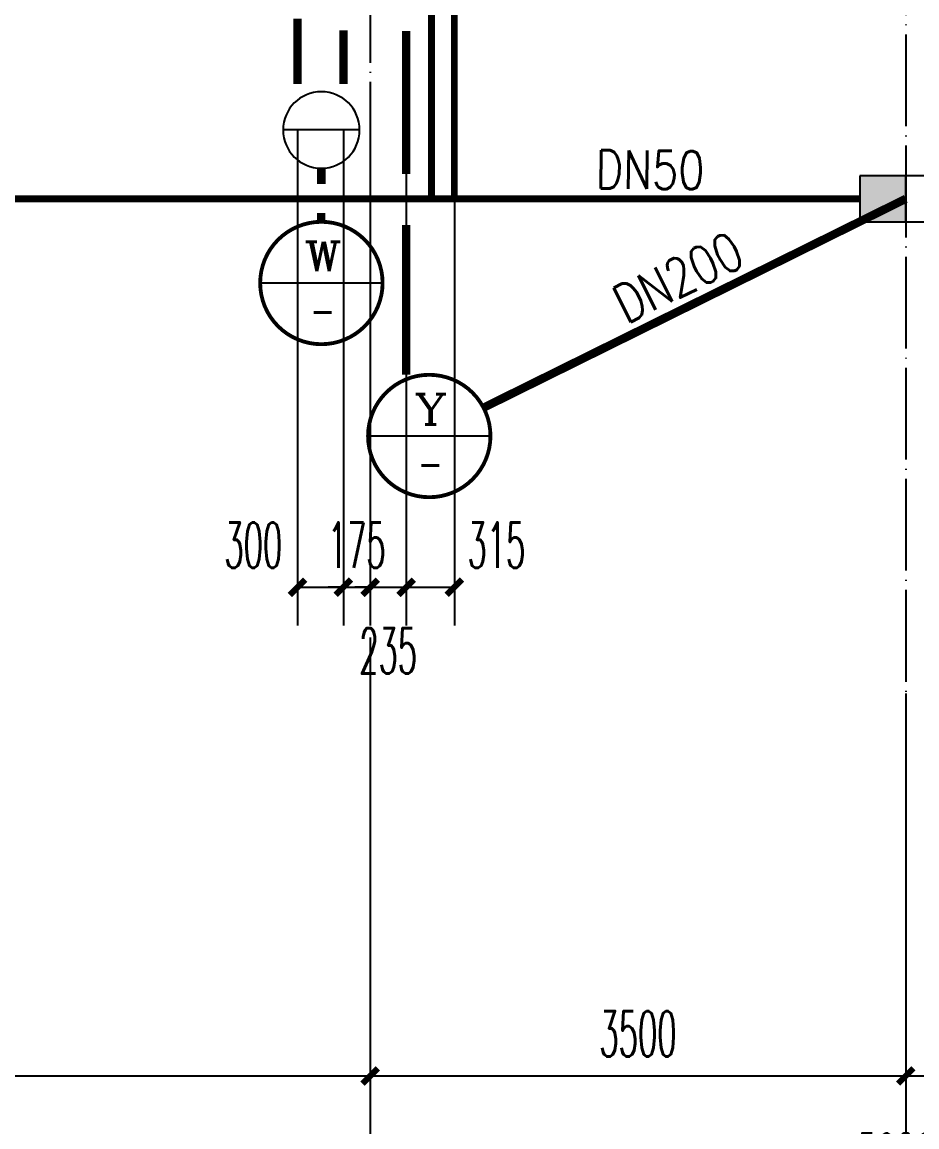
# Model space of a CAD drawing. Extents: x 27938 to 1507990, y 110129 to 923079.
# Drawn here: x 847142 to 852989, y 664142 to 671362 of the extents above; entities that cross this region are included whole.
import ezdxf
from ezdxf.enums import TextEntityAlignment as Align
from ezdxf.xclip import XClip

# ---------------------------------------------------------------- set-up
doc = ezdxf.new("R2010")
doc.units = 0
doc.header["$LTSCALE"] = 1000
doc.header["$MEASUREMENT"] = 0
doc.header["$XCLIPFRAME"] = 0
doc.linetypes.add('DOTE', pattern=[2.42, 2, -0.2, 0.02, -0.2])
for name, color, linetype in [('----建筑底图', 8, 'Continuous'), ('AXIS', 3, 'Continuous'), ('DIM_污水', 2, 'Continuous'), ('DIM_雨水', 4, 'Continuous'), ('DOTE', 1, 'Continuous'), ('PIPE-凝结', 150, 'N'), ('PIPE-废水', 31, 'TG_F'), ('PIPE-污水', 2, 'W'), ('PIPE-雨水', 4, 'TG_Y'), ('TEXT_凝结', 7, 'Continuous'), ('TEXT_雨水', 7, 'Continuous'), ('TWT_DIM', 3, 'Continuous'), ('TWT_雨水口', 4, 'Continuous'), ('WELL_污水', 2, 'Continuous')]:
    doc.layers.add(name, color=color, linetype=linetype)
doc.styles.add('_TCH_DIM_T3', font='SIMPLEX.shx', dxfattribs={"width": 0.494118, "bigfont": 'GBCBIG.shx'})
doc.styles.add('_TWT_CIRCLE', font='COMPLEX', dxfattribs={"width": 1.1, "height": 3.5, "bigfont": 'HZTXT'})
doc.styles.add('_TWT_PIPEDN', font='SIMPLEX', dxfattribs={"width": 0.8, "height": 3.5, "bigfont": 'HZTXT'})
doc.styles.get("Standard").update_dxf_attribs({"font": 'gbenor.shx', "bigfont": 'gbcbig.shx'})
doc.styles.add('TG_LINETYPE', font='SIMPLEX', dxfattribs={"width": 0.8, "height": 3, "bigfont": 'HZTXT'})
doc.linetypes.add('N', pattern='A,3,-0.2,["N",Standard,S=0.25,R=0,X=-0.1,Y=-0.115],-0.2', length=3.4)
doc.linetypes.add('TG_F', pattern='A,2,-0.3,["F",TG_LINETYPE,S=0.1,R=0,X=-0.23,Y=-0.15],0', length=2.3)
doc.linetypes.add('TG_Y', pattern='A,2,-0.229,["Y",TG_LINETYPE,S=0.1,R=0,X=-0.229,Y=-0.15],0', length=2.229)
doc.linetypes.add('W', pattern='A,3,-0.2,["W",Standard,S=0.25,R=0,X=-0.1,Y=-0.115],-0.2', length=3.4)
doc.dimstyles.new('_TCH_ARCH&&100', dxfattribs={"dimtxt": 297.5, "dimasz": 100, "dimexe": 250, "dimexo": 300, "dimgap": 126.25, "dimtad": 1, "dimdec": 0, "dimzin": 0, "dimdsep": 46, "dimtxsty": '_TCH_DIM_T3', "dimblk": 'ARCHTICK', "dimcen": 0.09, "dimclrt": 4, "dimazin": 2, "dimtfac": 1, "dimtdec": 0, "dimtix": 1, "dimtmove": 2, "dimatfit": 3, "dimfxl": 100, "dimtolj": 1, "dimtzin": 0, "dimarcsym": 0})
doc.dimstyles.new('_TWT_ARCH&&100', dxfattribs={"dimtxt": 297.5, "dimasz": 100, "dimexe": 250, "dimexo": 300, "dimgap": 126.25, "dimtad": 1, "dimdec": 0, "dimzin": 0, "dimdsep": 46, "dimtxsty": '_TCH_DIM_T3', "dimblk": 'ARCHTICK', "dimcen": 0.09, "dimclrt": 7, "dimazin": 2, "dimtfac": 1, "dimtdec": 0, "dimtix": 1, "dimtmove": 2, "dimatfit": 3, "dimfxl": 1, "dimtolj": 1, "dimtzin": 0, "dimarcsym": 0})

# ---------------------------------------------------------------- blocks, each defined once
blk = doc.blocks.new('A$C74D73064')
at = {"layer": 'DOTE', "color": 0}
blk.add_line((186069.2, 61719.3), (-82096.5, 61719.3), dxfattribs=at)
blk = doc.blocks.new('_ArchTick')
at = {"color": 0, "linetype": 'ByBlock', "const_width": 0.4}
blk.add_lwpolyline([(-0.5, -0.5), (0.5, 0.5)], dxfattribs=at)
blk = doc.blocks.new('*D959')
at = {"layer": 'AXIS', "color": 0, "lineweight": -2}
for p, q in [((852916.6, 666675.2), (852916.6, 664225.2)), ((856416.6, 666675.2), (856416.6, 664225.2)), ((852916.6, 664475.2), (856416.6, 664475.2))]:
    blk.add_line(p, q, dxfattribs=at)
at = {"layer": 'Defpoints', "color": 0}
for p in [(852916.6, 666975.2), (856416.6, 666975.2), (856416.6, 664475.2)]:
    blk.add_point(p, dxfattribs=at)
at = {"layer": 'AXIS', "color": 0, "lineweight": -2, "xscale": 100, "yscale": 100, "zscale": 100, "rotation": 180}
blk.add_blockref('_ArchTick', (852916.6, 664475.2), dxfattribs=at)
at = {"layer": 'AXIS', "color": 0, "lineweight": -2, "xscale": 100, "yscale": 100, "zscale": 100}
blk.add_blockref('_ArchTick', (856416.6, 664475.2), dxfattribs=at)
at = {"layer": 'AXIS', "color": 4, "insert": (854666.6, 664750.2), "char_height": 297.5, "attachment_point": 5, "style": '_TCH_DIM_T3'}
blk.add_mtext('\\A1;3500', dxfattribs=at)
blk = doc.blocks.new('*D965')
at = {"layer": 'AXIS', "color": 0, "lineweight": -2}
for p, q in [((843616.6, 666675.2), (843616.6, 664225.2)), ((849416.6, 666675.2), (849416.6, 664225.2)), ((843616.6, 664475.2), (849416.6, 664475.2))]:
    blk.add_line(p, q, dxfattribs=at)
at = {"layer": 'Defpoints', "color": 0}
for p in [(843616.6, 666975.2), (849416.6, 666975.2), (849416.6, 664475.2)]:
    blk.add_point(p, dxfattribs=at)
at = {"layer": 'AXIS', "color": 0, "lineweight": -2, "xscale": 100, "yscale": 100, "zscale": 100, "rotation": 180}
blk.add_blockref('_ArchTick', (843616.6, 664475.2), dxfattribs=at)
at = {"layer": 'AXIS', "color": 0, "lineweight": -2, "xscale": 100, "yscale": 100, "zscale": 100}
blk.add_blockref('_ArchTick', (849416.6, 664475.2), dxfattribs=at)
at = {"layer": 'AXIS', "color": 4, "insert": (846516.6, 664750.2), "char_height": 297.5, "attachment_point": 5, "style": '_TCH_DIM_T3'}
blk.add_mtext('\\A1;5800', dxfattribs=at)
blk = doc.blocks.new('*D966')
at = {"layer": 'AXIS', "color": 0, "lineweight": -2}
for p, q in [((849416.6, 666675.2), (849416.6, 664225.2)), ((852916.6, 666675.2), (852916.6, 664225.2)), ((849416.6, 664475.2), (852916.6, 664475.2))]:
    blk.add_line(p, q, dxfattribs=at)
at = {"layer": 'Defpoints', "color": 0}
for p in [(849416.6, 666975.2), (852916.6, 666975.2), (852916.6, 664475.2)]:
    blk.add_point(p, dxfattribs=at)
at = {"layer": 'AXIS', "color": 0, "lineweight": -2, "xscale": 100, "yscale": 100, "zscale": 100, "rotation": 180}
blk.add_blockref('_ArchTick', (849416.6, 664475.2), dxfattribs=at)
at = {"layer": 'AXIS', "color": 0, "lineweight": -2, "xscale": 100, "yscale": 100, "zscale": 100}
blk.add_blockref('_ArchTick', (852916.6, 664475.2), dxfattribs=at)
at = {"layer": 'AXIS', "color": 4, "insert": (851166.6, 664750.2), "char_height": 297.5, "attachment_point": 5, "style": '_TCH_DIM_T3'}
blk.add_mtext('\\A1;3500', dxfattribs=at)
blk = doc.blocks.new('*D967')
at = {"layer": 'AXIS', "color": 0, "lineweight": -2}
for p, q in [((827816.6, 666675.2), (827816.6, 663425.2)), ((878016.6, 666675.2), (878016.6, 663425.2)), ((827816.6, 663675.2), (878016.6, 663675.2))]:
    blk.add_line(p, q, dxfattribs=at)
at = {"layer": 'Defpoints', "color": 0}
for p in [(827816.6, 666975.2), (878016.6, 666975.2), (878016.6, 663675.2)]:
    blk.add_point(p, dxfattribs=at)
at = {"layer": 'AXIS', "color": 0, "lineweight": -2, "xscale": 100, "yscale": 100, "zscale": 100, "rotation": 180}
blk.add_blockref('_ArchTick', (827816.6, 663675.2), dxfattribs=at)
at = {"layer": 'AXIS', "color": 0, "lineweight": -2, "xscale": 100, "yscale": 100, "zscale": 100}
blk.add_blockref('_ArchTick', (878016.6, 663675.2), dxfattribs=at)
at = {"layer": 'AXIS', "color": 4, "insert": (852916.6, 663950.2), "char_height": 297.5, "attachment_point": 5, "style": '_TCH_DIM_T3'}
blk.add_mtext('\\A1;50200', dxfattribs=at)
blk = doc.blocks.new('$TWTSYS$00000190')
blk.add_line((0, 0.5, 0), (0, -0.5, 0))
blk.add_circle((0, 0, 0), 0.5)
blk = doc.blocks.new('*D1529')
at = {"layer": 'Defpoints', "color": 0}
for p in [(848941.6, 670957.2), (849241.6, 670957.2), (849241.6, 667668.8)]:
    blk.add_point(p, dxfattribs=at)
at = {"layer": 'TWT_DIM', "color": 0, "lineweight": -2}
for p, q in [((848941.6, 670657.2), (848941.6, 667418.8)), ((849241.6, 670657.2), (849241.6, 667418.8)), ((848941.6, 667668.8), (849241.6, 667668.8))]:
    blk.add_line(p, q, dxfattribs=at)
at = {"layer": 'TWT_DIM', "color": 0, "lineweight": -2, "xscale": 100, "yscale": 100, "zscale": 100, "rotation": 180}
blk.add_blockref('_ArchTick', (848941.6, 667668.8), dxfattribs=at)
at = {"layer": 'TWT_DIM', "color": 0, "lineweight": -2, "xscale": 100, "yscale": 100, "zscale": 100}
blk.add_blockref('_ArchTick', (849241.6, 667668.8), dxfattribs=at)
at = {"layer": 'TWT_DIM', "color": 7, "insert": (848652.6, 667943.8), "char_height": 297.5, "attachment_point": 5, "style": '_TCH_DIM_T3'}
blk.add_mtext('\\A1;300', dxfattribs=at)
blk = doc.blocks.new('*D1530')
at = {"layer": 'Defpoints', "color": 0}
for p in [(849241.6, 670957.2), (849416.6, 670957.2), (849416.6, 667668.8)]:
    blk.add_point(p, dxfattribs=at)
at = {"layer": 'TWT_DIM', "color": 0, "lineweight": -2}
for p, q in [((849241.6, 670657.2), (849241.6, 667418.8)), ((849416.6, 670657.2), (849416.6, 667418.8)), ((849241.6, 667668.8), (849141.6, 667668.8)), ((849241.6, 667668.8), (849416.6, 667668.8)), ((849416.6, 667668.8), (849516.6, 667668.8))]:
    blk.add_line(p, q, dxfattribs=at)
at = {"layer": 'TWT_DIM', "color": 0, "lineweight": -2, "xscale": 100, "yscale": 100, "zscale": 100}
blk.add_blockref('_ArchTick', (849241.6, 667668.8), dxfattribs=at)
at = {"layer": 'TWT_DIM', "color": 0, "lineweight": -2, "xscale": 100, "yscale": 100, "zscale": 100, "rotation": 180}
blk.add_blockref('_ArchTick', (849416.6, 667668.8), dxfattribs=at)
at = {"layer": 'TWT_DIM', "color": 7, "insert": (849329.1, 667943.8), "char_height": 297.5, "attachment_point": 5, "style": '_TCH_DIM_T3'}
blk.add_mtext('\\A1;175', dxfattribs=at)
blk = doc.blocks.new('*D1531')
at = {"layer": 'Defpoints', "color": 0}
for p in [(849416.6, 670957.2), (849651.6, 670957.2), (849651.6, 667668.8)]:
    blk.add_point(p, dxfattribs=at)
at = {"layer": 'TWT_DIM', "color": 0, "lineweight": -2}
for p, q in [((849416.6, 670657.2), (849416.6, 667418.8)), ((849651.6, 670657.2), (849651.6, 667418.8)), ((849416.6, 667668.8), (849316.6, 667668.8)), ((849416.6, 667668.8), (849651.6, 667668.8)), ((849651.6, 667668.8), (849751.6, 667668.8))]:
    blk.add_line(p, q, dxfattribs=at)
at = {"layer": 'TWT_DIM', "color": 0, "lineweight": -2, "xscale": 100, "yscale": 100, "zscale": 100}
blk.add_blockref('_ArchTick', (849416.6, 667668.8), dxfattribs=at)
at = {"layer": 'TWT_DIM', "color": 0, "lineweight": -2, "xscale": 100, "yscale": 100, "zscale": 100, "rotation": 180}
blk.add_blockref('_ArchTick', (849651.6, 667668.8), dxfattribs=at)
at = {"layer": 'TWT_DIM', "color": 7, "insert": (849534.1, 667253.1), "char_height": 297.5, "attachment_point": 5, "style": '_TCH_DIM_T3'}
blk.add_mtext('\\A1;235', dxfattribs=at)
blk = doc.blocks.new('*D1532')
at = {"layer": 'Defpoints', "color": 0}
for p in [(849651.6, 670957.2), (849966.6, 670957.2), (849966.6, 667668.8)]:
    blk.add_point(p, dxfattribs=at)
at = {"layer": 'TWT_DIM', "color": 0, "lineweight": -2}
for p, q in [((849651.6, 670657.2), (849651.6, 667418.8)), ((849966.6, 670657.2), (849966.6, 667418.8)), ((849651.6, 667668.8), (849966.6, 667668.8))]:
    blk.add_line(p, q, dxfattribs=at)
at = {"layer": 'TWT_DIM', "color": 0, "lineweight": -2, "xscale": 100, "yscale": 100, "zscale": 100, "rotation": 180}
blk.add_blockref('_ArchTick', (849651.6, 667668.8), dxfattribs=at)
at = {"layer": 'TWT_DIM', "color": 0, "lineweight": -2, "xscale": 100, "yscale": 100, "zscale": 100}
blk.add_blockref('_ArchTick', (849966.6, 667668.8), dxfattribs=at)
at = {"layer": 'TWT_DIM', "color": 7, "insert": (850241.6, 667943.8), "char_height": 297.5, "attachment_point": 5, "style": '_TCH_DIM_T3'}
blk.add_mtext('\\A1;315', dxfattribs=at)
blk = doc.blocks.new('$TwtSys$00000424')
for p, q in [((-500, 250), (500, 250)), ((-500, -250), (-500, 250)), ((0, -250), (0, 250)), ((500, 250), (500, -250)), ((500, -250), (-500, -250))]:
    blk.add_line(p, q)
blk.add_solid([(0, 250), (500, 250), (0, -250), (500, -250)])

msp = doc.modelspace()

# ---------------------------------------------------------------- linework, layer by layer
at = {"layer": 'AXIS', "color": 8}
for p, q in [((849416.6, 666975.1), (849416.6, 662975.1)), ((852916.6, 666975.1), (852916.6, 662975.1))]:
    msp.add_line(p, q, dxfattribs=at)
at = {"layer": 'DIM_污水'}
msp.add_line((849497.6, 669657.2), (848697.6, 669657.2), dxfattribs=at)
at = {"layer": 'DIM_污水', "const_width": 25}
msp.add_lwpolyline([(849497.6, 669657.2, 1), (848697.6, 669657.2, 1)], format="xyb", close=True, dxfattribs=at)
at = {"layer": 'DIM_雨水'}
msp.add_line((850202.6, 668657.2), (849402.6, 668657.2), dxfattribs=at)
at = {"layer": 'DIM_雨水', "const_width": 25}
msp.add_lwpolyline([(850202.6, 668657.2, 1), (849402.6, 668657.2, 1)], format="xyb", close=True, dxfattribs=at)
at = {"layer": 'DOTE', "color": 169, "linetype": 'DOTE', "ltscale": 0.3}
for p, q in [((852916.6, 690157.2), (852916.6, 666975.2)), ((849416.6, 678957.2), (849416.6, 666975.2))]:
    msp.add_line(p, q, dxfattribs=at)
at = {"layer": 'PIPE-凝结', "ltscale": 0.5, "const_width": 45}
for points in [[(849816.6, 670207.2), (849816.6, 674004.6)], [(849966.6, 671408.4), (849966.6, 670207.2)], [(830866.6, 670207.2), (852616.6, 670207.2)]]:
    msp.add_lwpolyline(points, dxfattribs=at)
at = {"layer": 'PIPE-废水', "ltscale": 0.5, "const_width": 55}
for points in [[(848941.6, 670957.2), (848941.6, 671384.9)], [(849241.6, 670957.2), (849241.6, 671308.1)]]:
    msp.add_lwpolyline(points, dxfattribs=at)
at = {"layer": 'PIPE-污水', "const_width": 55}
for points in [[(849097.2, 670407.2), (849097.1, 670305.1)], [(849096.8, 670114.9), (849096.7, 670057.2)]]:
    msp.add_lwpolyline(points, dxfattribs=at)
at = {"layer": 'PIPE-雨水', "ltscale": 0.5, "const_width": 55}
for points in [[(849651.6, 670370.3), (849651.6, 671304.9)], [(849651.6, 669057.2), (849651.6, 670036.1)]]:
    msp.add_lwpolyline(points, dxfattribs=at)
at = {"layer": 'PIPE-雨水', "const_width": 55}
msp.add_lwpolyline([(850157.2, 668842.2), (852916.6, 670207.2)], dxfattribs=at)

# ---------------------------------------------------------------- block references
at = {"layer": '----建筑底图', "color": 8}
ref = msp.add_blockref('A$C74D73064', (730993.1, 609539.2), dxfattribs=at)
XClip(ref).set_block_clipping_path([(-72082.5976296387, 50822.2577331646), (-18082.6107620973, 70322.2577319878)])
at = {"layer": 'TWT_雨水口', "xscale": 0.6, "yscale": -0.6, "zscale": 0.6, "rotation": 180.0000000000071}
msp.add_blockref('$TwtSys$00000424', (852916.6, 670207.2), dxfattribs=at)
at = {"layer": 'WELL_污水', "xscale": -500, "yscale": 500, "zscale": 500, "rotation": 270}
msp.add_blockref('$TWTSYS$00000190', (849097.6, 670657.2), dxfattribs=at)

# ---------------------------------------------------------------- texts
at = {"layer": 'DIM_污水', "color": 7, "style": '_TWT_CIRCLE'}
for s, height, width, p, p2 in [('W', 193.3, 1.21, (848986.2, 669733.5), (849231.2, 669733.5)), ('-', 207, 0.941111, (849021.7, 669375.9), (849188.7, 669375.9))]:
    msp.add_text(s, height=height, dxfattribs=dict(at, width=width)).set_placement(p, p2, align=Align.FIT)
at = {"layer": 'DIM_雨水', "color": 7, "style": '_TWT_CIRCLE'}
for s, height, width, p, p2 in [('Y', 198.8, 1.21, (849703.7, 668732.7), (849921.3, 668732.7)), ('-', 207, 0.941111, (849726.7, 668375.9), (849893.7, 668375.9))]:
    msp.add_text(s, height=height, dxfattribs=dict(at, width=width)).set_placement(p, p2, align=Align.FIT)
at = {"layer": 'TEXT_凝结', "style": '_TWT_PIPEDN', "width": 0.8}
msp.add_text('DN50', height=250, rotation=359.48278, dxfattribs=at).set_placement((850889.2, 670275.3))
at = {"layer": 'TEXT_雨水', "style": '_TWT_PIPEDN', "width": 0.8}
msp.add_text('DN200', height=250, rotation=26.31937, dxfattribs=at).set_placement((851089.6, 669387.1))

# ---------------------------------------------------------------- dimensions: what is measured, and where the dimension line sits
at = {"layer": 'AXIS', "color": 8}
for p1, p2, distance, picture, middle in [((827816.6, 666975.2), (878016.6, 666975.2), -3300, '*D967', (852916.6, 663950.2)), ((843616.6, 666975.2), (849416.6, 666975.2), -2500, '*D965', (846516.6, 664750.2)), ((849416.6, 666975.2), (852916.6, 666975.2), -2500, '*D966', (851166.6, 664750.2)), ((852916.6, 666975.2), (856416.6, 666975.2), -2500, '*D959', (854666.6, 664750.2))]:
    dim = msp.add_aligned_dim(p1=p1, p2=p2, distance=distance, dimstyle='_TCH_ARCH&&100', dxfattribs=at)
    dim.commit()
    dim.dimension.update_dxf_attribs({"geometry": picture, "text_midpoint": middle})
at = {"layer": 'TWT_DIM'}
for base, p1, p2, picture, middle in [((849241.6, 667668.8), (848941.6, 670957.2), (849241.6, 670957.2), '*D1529', (848652.6, 667943.8)), ((849651.6, 667668.8), (849416.6, 670957.2), (849651.6, 670957.2), '*D1531', (849534.1, 667253.1)), ((849966.6, 667668.8), (849651.6, 670957.2), (849966.6, 670957.2), '*D1532', (850241.6, 667943.8))]:
    dim = msp.add_linear_dim(base=base, p1=p1, p2=p2, angle=0, dimstyle='_TWT_ARCH&&100', dxfattribs=at)
    dim.commit()
    dim.dimension.update_dxf_attribs({"geometry": picture, "text_midpoint": middle, "dimtype": 129})
dim = msp.add_aligned_dim(p1=(849241.6, 670957.2), p2=(849416.6, 670957.2), distance=-3288.3, dimstyle='_TWT_ARCH&&100', dxfattribs=at)
dim.commit()
dim.dimension.update_dxf_attribs({"geometry": '*D1530', "text_midpoint": (849329.1, 667943.8)})

doc.saveas('drawing.dxf')
